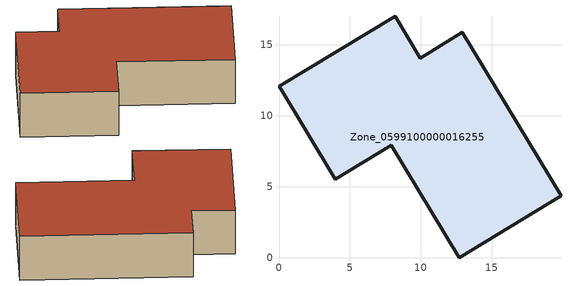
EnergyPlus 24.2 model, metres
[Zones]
Zone_0599100000016255
 floor ground (C_G): 3.98,5.52 0,12.08 8.19,17.01 9.95,14.08 12.91,15.89 19.89,4.35 12.71,0 7.91,7.91 z0
 wall outside (C_F): 9.95,14.08 8.19,17.01 0,12.08 3.98,5.52 7.91,7.91 12.71,0 19.89,4.35 12.91,15.89 9.95,14.08 z0:3.93
 roof outside (C_R): 19.89,4.35 12.91,15.89 9.95,14.08 8.19,17.01 0,12.08 3.98,5.52 7.91,7.91 12.71,0 z3.93
[BUILDING]
Pand.0599100000016255: North Axis=0; Terrain=City; Loads Convergence Tolerance Value=0.04; Temperature Convergence Tolerance Value=0.4; Solar Distribution=FullExterior; Maximum Number of Warmup Days=25; Minimum Number of Warmup Days=1
[Site:Location]
Rotterdam.The.Hague.AP_ZH_NLD Design_Conditions: Latitude=51.96; Longitude=4.45; Time Zone=1; Elevation=-4.5
[SITE:GROUNDTEMPERATURE:BUILDINGSURFACE]
18, 18, 18, 18, 18, 18, 18, 18, 18, 18, 18, 18
[MATERIAL] Thermal Absorptance=0.9; Solar Absorptance=0.7; Visible Absorptance=0.7
Name | Roughness | Thickness | Conductivity | Density | Specific Heat
G.D.1965-1974 | MediumSmooth | 0.15 | 0.882353 | 540 | 1210
F.D.1965-1974 | Rough | 0.3 | 0.697674 | 1920 | 840
R.D.1965-1974 | MediumRough | 0.2 | 0.232558 | 1500 | 1000
[CONSTRUCTION]
C_G: G.D.1965-1974
C_F: F.D.1965-1974
C_R: R.D.1965-1974
[ZONE]
Zone_0599100000016255: Type=1; Multiplier=1; Ceiling Height=Autocalculate; Volume=Autocalculate; Floor Area=autocalculate; Part of Total Floor Area=Yes
[ZONEINFILTRATION:DESIGNFLOWRATE]
Infil_Zone_0599100000016255: Zone or ZoneList or Space or SpaceList=Zone_0599100000016255; Schedule=AlwaysOn; Design Flow Rate Calculation Method=Flow/Area; Flow Rate per Floor Area=0.0042; Constant Term Coefficient=1; Temperature Term Coefficient=0; Velocity Term Coefficient=0; Velocity Squared Term Coefficient=0
[HVACTEMPLATE:ZONE:IDEALLOADSAIRSYSTEM]
Zone_0599100000016255: Maximum Heating Supply Air Temperature=50; Minimum Cooling Supply Air Temperature=13; Maximum Heating Supply Air Humidity Ratio=0.0156; Minimum Cooling Supply Air Humidity Ratio=0.0077; Heating Limit=NoLimit; Cooling Limit=NoLimit; Dehumidification Control Type=ConstantSensibleHeatRatio; Cooling Sensible Heat Ratio=0.7; Dehumidification Setpoint=60; Humidification Control Type=None; Humidification Setpoint=30; Outdoor Air Method=None; Outdoor Air Flow Rate per Person=0.00944; Outdoor Air Flow Rate per Zone Floor Area=0; Outdoor Air Flow Rate per Zone=0; Demand Controlled Ventilation Type=None; Outdoor Air Economizer Type=NoEconomizer; Heat Recovery Type=None; Sensible Heat Recovery Effectiveness=0.7; Latent Heat Recovery Effectiveness=0.65
[ZONECONTROL:THERMOSTAT]
ThermostatControl_Zone_0599100000016255: Zone or ZoneList=Zone_0599100000016255; Control Type Schedule=DualSetpointControlType; Control 1=Thermostat_Zone_0599100000016255; Temperature Difference Between Cutout And Setpoint=0
[THERMOSTATSETPOINT:DUALSETPOINT]
Thermostat_Zone_0599100000016255: Heating Setpoint Temperature Schedule=HeatingSetpoint_Zone_0599100000016255; Cooling Setpoint Temperature Schedule=CoolingSetpoint_Zone_0599100000016255
[SCHEDULE:COMPACT]
HeatingSetpoint_Zone_0599100000016255: Through: 12/31, For: AllDays, Until: 24:00, 21
CoolingSetpoint_Zone_0599100000016255: Through: 12/31, For: AllDays, Until: 24:00, 24
DualSetpointControlType: Through: 12/31, For: AllDays, Until: 24:00, 4
AlwaysOn: Through: 12/31, For: AllDays, Until: 24:00, 1
